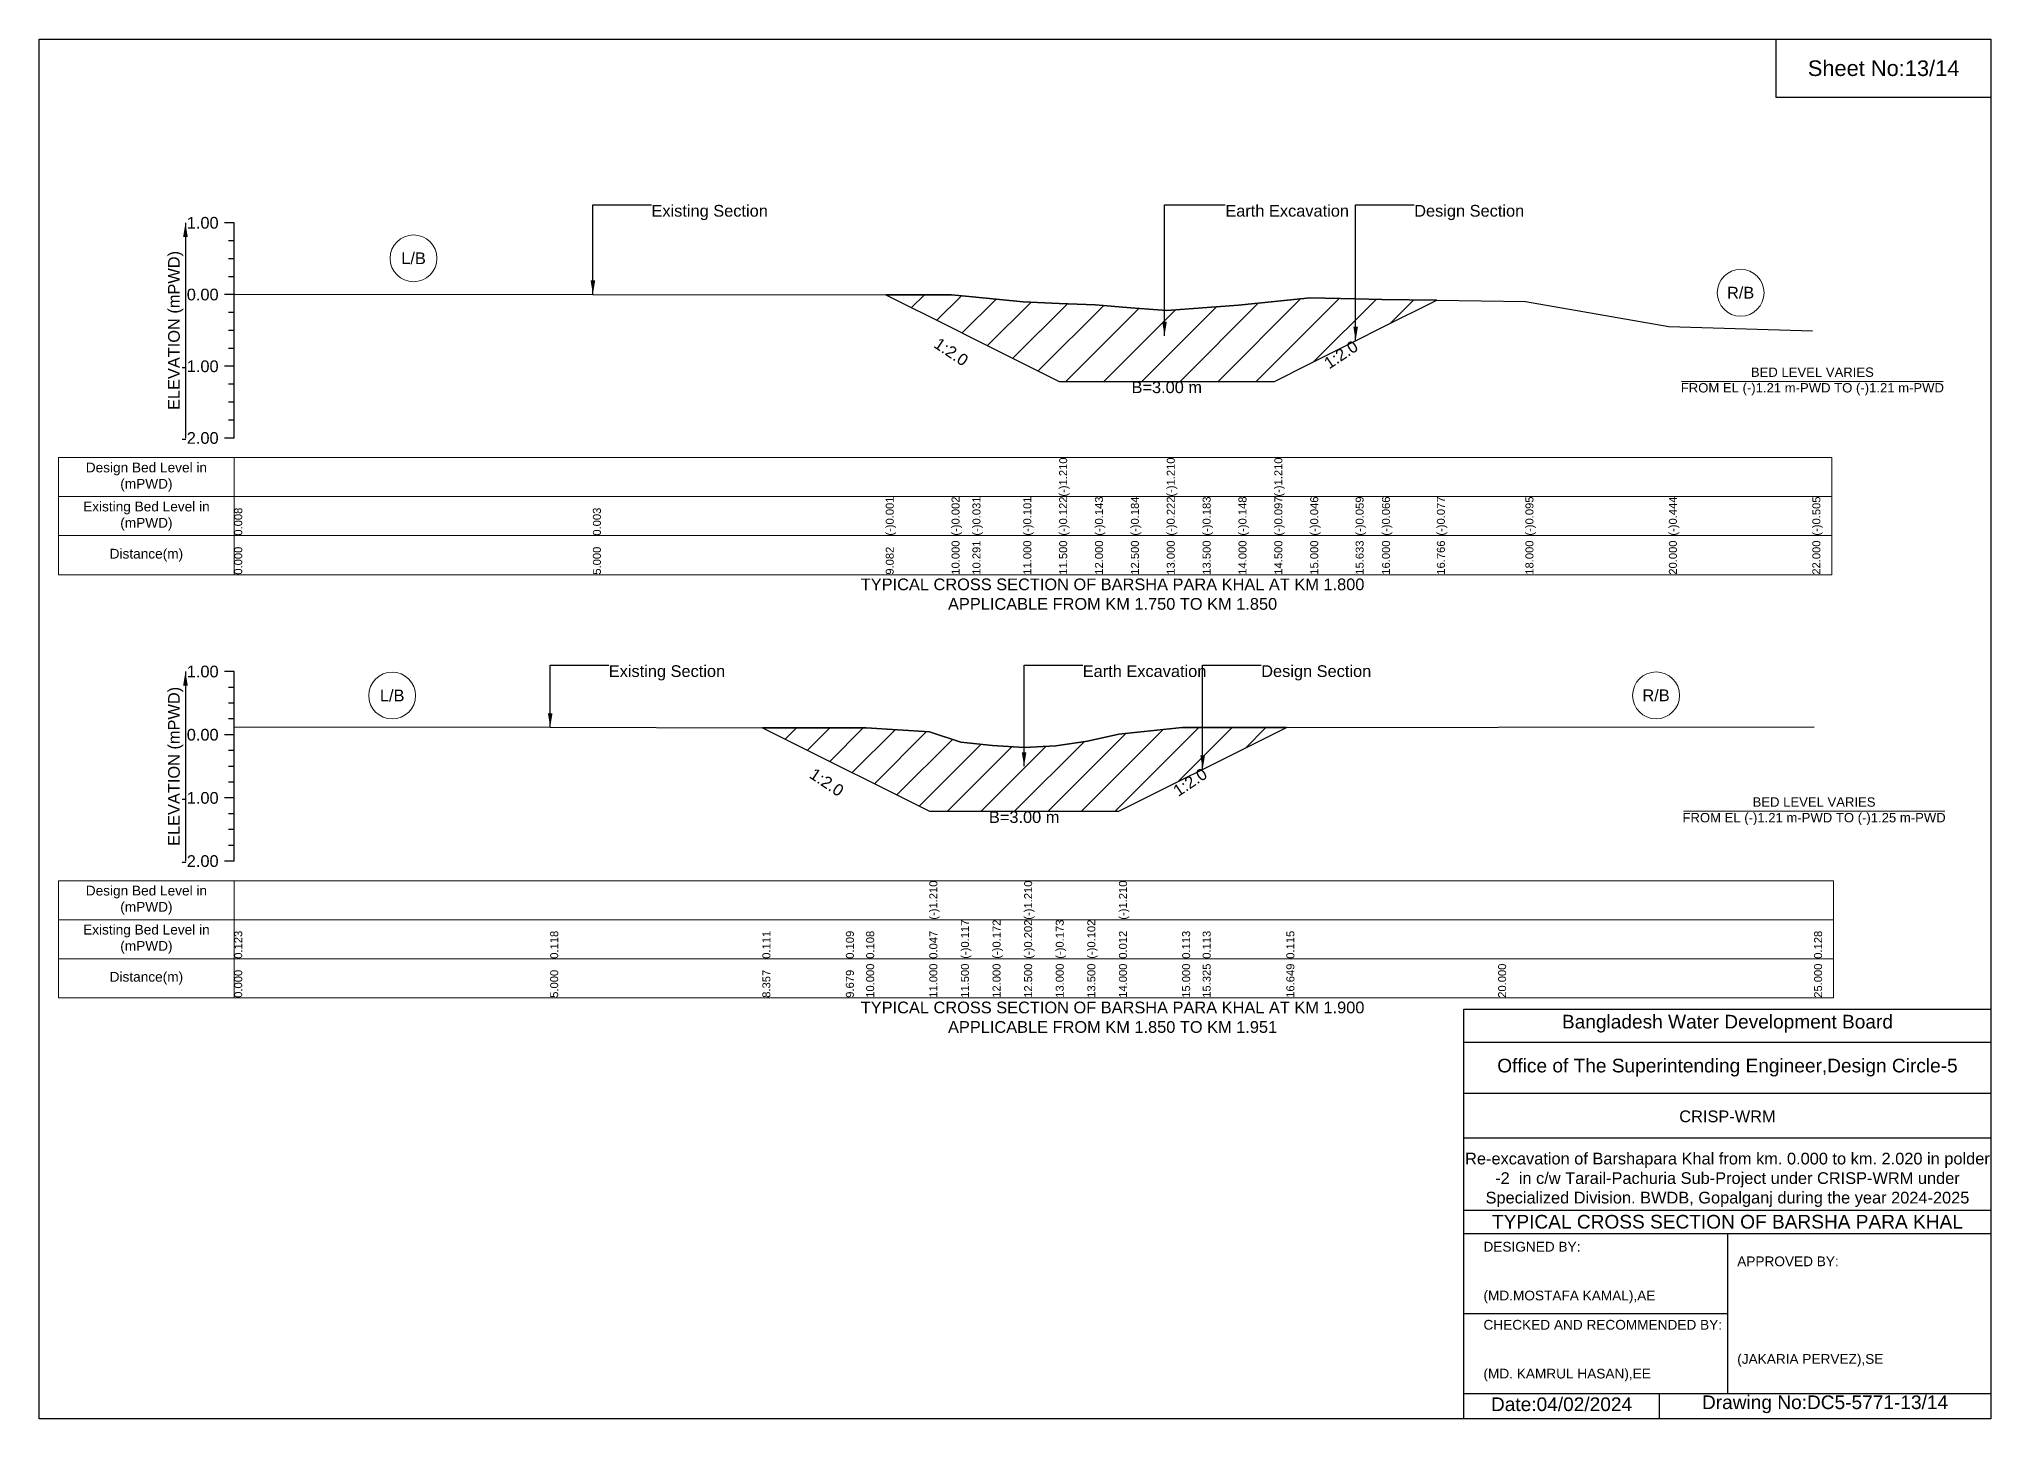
# Model space of a CAD drawing. Header units: inches. Extents: x 91000 to 248000, y -12937 to 0.
# Drawn here: x 220000 to 228000, y -5656 to 0 of the extents above; entities that cross this region are included whole.
import ezdxf

# ---------------------------------------------------------------- set-up
doc = ezdxf.new("R2010")
doc.units = ezdxf.units.IN
doc.header["$LTSCALE"] = 7
doc.header["$MEASUREMENT"] = 0
for name, color, linetype, lineweight in [('Cross section Data Border', 7, 'Continuous', 9), ('Cross Section Labels', 7, 'Continuous', 9), ('Existing_Bed_Level for Xsection', 7, 'Continuous', 25)]:
    doc.layers.add(name, color=color, linetype=linetype, lineweight=lineweight)
doc.styles.get("Standard").update_dxf_attribs({"font": 'arial.ttf'})
doc.dimstyles.get("Standard").update_dxf_attribs({"dimtxt": 0.18, "dimasz": 0.18, "dimexe": 0.18, "dimexo": 0.0625, "dimgap": 0.09, "dimtad": 0, "dimtih": 1, "dimtoh": 1, "dimdec": 4, "dimzin": 0, "dimdsep": 46, "dimtxsty": 'Standard', "dimcen": 0.09, "dimadec": 0, "dimazin": 0, "dimtfac": 1, "dimtdec": 4, "dimtofl": 0, "dimtmove": 0, "dimatfit": 3, "dimfxl": 1, "dimtolj": 1, "dimtzin": 0, "dimarcsym": 0})

msp = doc.modelspace()

# ---------------------------------------------------------------- hatches: boundary and pattern name
at = {"layer": 'Existing_Bed_Level for Xsection'}
h = msp.add_hatch(dxfattribs=at)
h.set_pattern_fill('ANSI31', color=256, scale=882, style=0)
h.paths.add_polyline_path([(223470.2, -1047.8), (223740, -1182.8), (223825.6, -1225.6), (224034, -1329.8), (224181, -1403.3), (224328, -1403.3), (224475, -1403.3), (224622, -1403.3), (224769, -1403.3), (224916, -1403.3), (225063, -1403.3), (225210, -1329.8), (225396.1, -1236.7), (225504, -1182.8), (225729.1, -1070.2), (225504, -1066.9), (225396.1, -1064.8), (225210, -1061.1), (225063, -1076), (224916, -1091), (224769, -1101.3), (224622, -1112.8), (224475, -1101.6), (224328, -1089.6), (224181, -1083.4), (224034, -1077.2), (223825.6, -1056.6), (223740, -1048.1)])
h = msp.add_hatch(dxfattribs=at)
h.set_pattern_fill('ANSI31', color=256, scale=777, style=0)
h.set_pattern_definition([(45, (0, 160), (-68.677746, 68.677746), [])])
h.paths.add_polyline_path([(222964.6, -2822.9), (223306.8, -2994), (223390, -3035.6), (223649, -3165.1), (223778.5, -3165.1), (223908, -3165.1), (224037.5, -3165.1), (224167, -3165.1), (224296.5, -3165.1), (224426, -3165.1), (224685, -3035.6), (224769.1, -2993.5), (225112.2, -2822), (224769.1, -2822.3), (224685, -2822.4), (224426, -2848.6), (224296.5, -2878.1), (224167, -2896.5), (224037.5, -2904), (223908, -2896.2), (223778.5, -2882), (223649, -2839.5), (223390, -2823.7), (223306.8, -2823.5)])

# ---------------------------------------------------------------- linework, layer by layer
for points in [[(220000, 0), (228000, 0), (228000, -5656), (220000, -5656)], [(227120, 0), (228000, 0), (228000, -240), (227120, -240)]]:
    msp.add_lwpolyline(points, close=True)
for points in [[(225840, -5656), (225840, -3976), (228000, -3976)], [(225840, -4112), (228000, -4112)], [(225840, -4320), (228000, -4320)], [(225840, -4504), (228000, -4504)], [(225840, -4800), (228000, -4800)], [(225840, -4896), (228000, -4896)], [(226920, -4896), (226920, -5552)], [(225840, -5224), (226920, -5224)], [(225840, -5552), (228000, -5552)], [(226640, -5552), (226640, -5656)]]:
    msp.add_lwpolyline(points)
at = {"layer": 'Cross section Data Border'}
for points in [[(220080, -1715.5), (227348, -1715.5), (227348, -2195.5), (220080, -2195.5)], [(220080, -3449.7), (227355, -3449.7), (227355, -3929.7), (220080, -3929.7)]]:
    msp.add_lwpolyline(points, close=True, dxfattribs=at)
for points in [[(220800, -1715.5), (220800, -2195.5)], [(220080, -1875.5), (227348, -1875.5)], [(220080, -2035.5), (227348, -2035.5)], [(220800, -3449.7), (220800, -3929.7)], [(220080, -3609.7), (227355, -3609.7)], [(220080, -3769.7), (227355, -3769.7)]]:
    msp.add_lwpolyline(points, dxfattribs=at)
at = {"layer": 'Cross Section Labels'}
for points in [[(226732.2, -1403.3), (227803.8, -1403.3)], [(226739.2, -3165.1), (227810.8, -3165.1)]]:
    msp.add_lwpolyline(points, dxfattribs=at)
for centre in [(221535, -898.9), (226974, -1040), (221447.5, -2691), (226627.5, -2690.3)]:
    msp.add_circle(centre, 96, dxfattribs=at)
at = {"layer": 'Existing_Bed_Level for Xsection'}
for points in [[(220800, -753.5), (220760, -753.5)], [(220800, -1635.5), (220800, -1341.5), (220800, -1047.5), (220800, -753.5)], [(220800, -827), (220776, -827)], [(220800, -900.5), (220776, -900.5)], [(220800, -974), (220776, -974)], [(220800, -1047.5), (220760, -1047.5)], [(220800, -1045.2), (222270, -1046.6), (223470.2, -1047.8), (223740, -1048.1), (223825.6, -1056.6), (224034, -1077.2), (224181, -1083.4), (224181, -1083.4), (224328, -1089.6), (224475, -1101.6), (224622, -1112.8), (224622, -1112.8), (224769, -1101.3), (224916, -1091), (225063, -1076), (225063, -1076), (225210, -1061.1), (225396.1, -1064.8), (225504, -1066.9), (225729.1, -1070.2), (226092, -1075.5), (226680, -1178.1), (227268, -1196)], [(220800, -1121), (220776, -1121)], [(220800, -1194.5), (220776, -1194.5)], [(220800, -1268), (220776, -1268)], [(220800, -1341.5), (220760, -1341.5)], [(220800, -1415), (220776, -1415)], [(220800, -1488.5), (220776, -1488.5)], [(220800, -1562), (220776, -1562)], [(220800, -1635.5), (220760, -1635.5)], [(220800, -2592.7), (220760, -2592.7)], [(220800, -3369.7), (220800, -3110.7), (220800, -2851.7), (220800, -2592.7)], [(220800, -2657.4), (220776, -2657.4)], [(220800, -2722.2), (220776, -2722.2)], [(220800, -2786.9), (220776, -2786.9)], [(220800, -2851.7), (220760, -2851.7)], [(220800, -2819.8), (222095, -2821.1), (222964.6, -2822.9), (223306.8, -2823.5), (223390, -2823.7), (223649, -2839.5), (223649, -2839.5), (223778.5, -2882), (223908, -2896.2), (224037.5, -2904), (224037.5, -2904), (224167, -2896.5), (224296.5, -2878.1), (224426, -2848.6), (224426, -2848.6), (224685, -2822.4), (224769.1, -2822.3), (225112.2, -2822), (225980, -2821.1), (227275, -2818.5)], [(220800, -2916.4), (220776, -2916.4)], [(220800, -2981.2), (220776, -2981.2)], [(220800, -3110.7), (220760, -3110.7)], [(220800, -3045.9), (220776, -3045.9)], [(220800, -3175.4), (220776, -3175.4)], [(220800, -3240.2), (220776, -3240.2)], [(220800, -3304.9), (220776, -3304.9)], [(220800, -3369.7), (220760, -3369.7)]]:
    msp.add_lwpolyline(points, dxfattribs=at)
for points in [[(223470.2, -1047.8), (223470.2, -1047.8), (223740, -1182.8), (223825.6, -1225.6), (224034, -1329.8), (224181, -1403.3), (224181, -1403.3), (224328, -1403.3), (224475, -1403.3), (224622, -1403.3), (224622, -1403.3), (224769, -1403.3), (224916, -1403.3), (225063, -1403.3), (225063, -1403.3), (225210, -1329.8), (225396.1, -1236.7), (225504, -1182.8), (225729.1, -1070.2), (225504, -1066.9), (225396.1, -1064.8), (225210, -1061.1), (225063, -1076), (225063, -1076), (224916, -1091), (224769, -1101.3), (224622, -1112.8), (224622, -1112.8), (224475, -1101.6), (224328, -1089.6), (224181, -1083.4), (224181, -1083.4), (224034, -1077.2), (223825.6, -1056.6), (223740, -1048.1), (223470.2, -1047.8)], [(222964.6, -2822.9), (223306.8, -2994), (223390, -3035.6), (223649, -3165.1), (223649, -3165.1), (223778.5, -3165.1), (223908, -3165.1), (224037.5, -3165.1), (224037.5, -3165.1), (224167, -3165.1), (224296.5, -3165.1), (224426, -3165.1), (224426, -3165.1), (224685, -3035.6), (224769.1, -2993.5), (225112.2, -2822), (225112.2, -2822), (225112.2, -2822), (224769.1, -2822.3), (224685, -2822.4), (224426, -2848.6), (224426, -2848.6), (224296.5, -2878.1), (224167, -2896.5), (224037.5, -2904), (224037.5, -2904), (223908, -2896.2), (223778.5, -2882), (223649, -2839.5), (223649, -2839.5), (223390, -2823.7), (223306.8, -2823.5)]]:
    msp.add_lwpolyline(points, close=True, dxfattribs=at)

# ---------------------------------------------------------------- texts
at = {"attachment_point": 5}
for s, insert, char_height in [('Sheet No:13/14', (227560, -120), 64), ('Bangladesh Water Development Board', (226920, -4036), 56), ('Office of The Superintending Engineer,Design Circle-5', (226920, -4216), 56)]:
    msp.add_mtext(s, dxfattribs=dict(at, insert=insert, char_height=char_height))
for s, insert, char_height, width, attachment_point in [('CRISP-WRM', (226920, -4416), 48, 2240, 5), ('Re-excavation of Barshapara Khal from km. 0.000 to km. 2.020 in polder -2  in c/w Tarail-Pachuria Sub-Project under CRISP-WRM under Specialized Division. BWDB, Gopalganj during the year 2024-2025', (226920, -4676), 48, 2160, 5), ('TYPICAL CROSS SECTION OF BARSHA PARA KHAL', (226920, -4848), 56, 2240, 5), ('DESIGNED BY:^J^J^J(MD.MOSTAFA KAMAL),AE', (225920, -5056), 40, 1120, 4), ('APPROVED BY:^J^J^J^J^J^J(JAKARIA PERVEZ),SE', (226960, -5216), 40, 1120, 4), ('CHECKED AND RECOMMENDED BY:^J^J^J(MD. KAMRUL HASAN),EE', (225920, -5376), 40, 1120, 4), ('Date:04/02/2024', (226240, -5596), 56, 1120, 5), ('Drawing No:DC5-5771-13/14', (227320, -5596), 56, 1760, 5)]:
    msp.add_mtext(s, dxfattribs=dict(insert=insert, char_height=char_height, width=width, attachment_point=attachment_point))
at = {"layer": 'Cross section Data Border', "char_height": 40, "width": 640, "attachment_point": 5}
for s, insert in [('Design Bed Level in (mPWD)', (220440, -1795.5)), ('Existing Bed Level in (mPWD)', (220440, -1955.5)), ('Distance(m)', (220440, -2115.5)), ('Design Bed Level in (mPWD)', (220440, -3529.7)), ('Existing Bed Level in (mPWD)', (220440, -3689.7)), ('Distance(m)', (220440, -3849.7))]:
    msp.add_mtext(s, dxfattribs=dict(at, insert=insert))
at = {"layer": 'Cross Section Labels'}
for s, insert, char_height, attachment_point in [('Existing Section', (222510, -680), 48, 1), ('Earth Excavation', (224862, -680), 48, 1), ('Design Section', (225636.1, -680), 48, 1), ('L/B', (221535, -898.9), 48, 5), ('R/B', (226974, -1040), 48, 5), ('BED LEVEL VARIES ^JFROM EL (-)1.21 m-PWD TO (-)1.21 m-PWD', (227268, -1403.3), 38.4, 5), ('B=3.00 m', (224622, -1403.3), 48, 2), ('TYPICAL CROSS SECTION OF BARSHA PARA KHAL AT KM 1.800^JAPPLICABLE FROM KM 1.750 TO KM 1.850', (224400, -2275.5), 48, 5), ('Existing Section', (222335, -2566.8), 48, 1), ('Earth Excavation', (224277.5, -2566.8), 48, 1), ('Design Section', (225009.1, -2566.8), 48, 1), ('L/B', (221447.5, -2691), 48, 5), ('R/B', (226627.5, -2690.3), 48, 5), ('BED LEVEL VARIES ^JFROM EL (-)1.21 m-PWD TO (-)1.25 m-PWD', (227275, -3165.1), 38.4, 5), ('B=3.00 m', (224037.5, -3165.1), 48, 2), ('TYPICAL CROSS SECTION OF BARSHA PARA KHAL AT KM 1.900^JAPPLICABLE FROM KM 1.850 TO KM 1.951', (224400, -4009.7), 48, 5)]:
    msp.add_mtext(s, dxfattribs=dict(at, insert=insert, char_height=char_height, attachment_point=attachment_point))
at = {"layer": 'Cross Section Labels', "char_height": 48, "attachment_point": 2}
for insert, rotation in [((223752.1, -1262.3), 326.30993), ((225322.6, -1273.5), 33.69007), ((223242, -3026.3), 326.30993), ((224704.3, -3025.9), 33.69007)]:
    msp.add_mtext('1:2.0', dxfattribs=dict(at, insert=insert, rotation=rotation))
at = {"layer": 'Existing_Bed_Level for Xsection', "char_height": 48, "attachment_point": 6}
for s, insert in [('1.00', (220736, -753.5)), ('0.00', (220736, -1047.5)), ('-1.00', (220736, -1341.5)), ('-2.00', (220736, -1635.5)), ('1.00', (220736, -2592.7)), ('0.00', (220736, -2851.7)), ('-1.00', (220736, -3110.7)), ('-2.00', (220736, -3369.7))]:
    msp.add_mtext(s, dxfattribs=dict(at, insert=insert))
at = {"layer": 'Existing_Bed_Level for Xsection', "rotation": 90}
for s, insert, char_height, attachment_point in [('ELEVATION (mPWD)', (220560, -1194.5), 48, 5), ('(-)1.210', (224181, -1875.5), 32.8, 1), ('(-)1.210', (224622, -1875.5), 32.8, 1), ('(-)1.210', (225063, -1875.5), 32.8, 1), ('(-)0.001', (223470.2, -2035.5), 32.8, 1), ('(-)0.002', (223740, -2035.5), 32.8, 1), ('(-)0.031', (223825.6, -2035.5), 32.8, 1), ('(-)0.101', (224034, -2035.5), 32.8, 1), ('(-)0.122', (224181, -2035.5), 32.8, 1), ('(-)0.143', (224328, -2035.5), 32.8, 1), ('(-)0.184', (224475, -2035.5), 32.8, 1), ('(-)0.222', (224622, -2035.5), 32.8, 1), ('(-)0.183', (224769, -2035.5), 32.8, 1), ('(-)0.148', (224916, -2035.5), 32.8, 1), ('(-)0.097', (225063, -2035.5), 32.8, 1), ('(-)0.046', (225210, -2035.5), 32.8, 1), ('(-)0.059', (225396.1, -2035.5), 32.8, 1), ('(-)0.066', (225504, -2035.5), 32.8, 1), ('(-)0.077', (225729.1, -2035.5), 32.8, 1), ('(-)0.095', (226092, -2035.5), 32.8, 1), ('(-)0.444', (226680, -2035.5), 32.8, 1), ('(-)0.505', (227268, -2035.5), 32.8, 1), ('0.008', (220800, -2035.5), 32.8, 1), ('0.003', (222270, -2035.5), 32.8, 1), ('10.000', (223740, -2195.5), 32.8, 1), ('10.291', (223825.6, -2195.5), 32.8, 1), ('11.000', (224034, -2195.5), 32.8, 1), ('11.500', (224181, -2195.5), 32.8, 1), ('12.000', (224328, -2195.5), 32.8, 1), ('12.500', (224475, -2195.5), 32.8, 1), ('13.000', (224622, -2195.5), 32.8, 1), ('13.500', (224769, -2195.5), 32.8, 1), ('14.000', (224916, -2195.5), 32.8, 1), ('14.500', (225063, -2195.5), 32.8, 1), ('15.000', (225210, -2195.5), 32.8, 1), ('15.633', (225396.1, -2195.5), 32.8, 1), ('16.000', (225504, -2195.5), 32.8, 1), ('16.766', (225729.1, -2195.5), 32.8, 1), ('18.000', (226092, -2195.5), 32.8, 1), ('20.000', (226680, -2195.5), 32.8, 1), ('22.000', (227268, -2195.5), 32.8, 1), ('0.000', (220800, -2195.5), 32.8, 1), ('5.000', (222270, -2195.5), 32.8, 1), ('9.082', (223470.2, -2195.5), 32.8, 1), ('ELEVATION (mPWD)', (220560, -2981.2), 48, 5), ('(-)1.210', (223649, -3609.7), 32.8, 1), ('(-)1.210', (224037.5, -3609.7), 32.8, 1), ('(-)1.210', (224426, -3609.7), 32.8, 1), ('0.123', (220800, -3769.7), 32.8, 1), ('0.118', (222095, -3769.7), 32.8, 1), ('0.111', (222964.6, -3769.7), 32.8, 1), ('0.109', (223306.8, -3769.7), 32.8, 1), ('0.108', (223390, -3769.7), 32.8, 1), ('0.047', (223649, -3769.7), 32.8, 1), ('(-)0.117', (223778.5, -3769.7), 32.8, 1), ('(-)0.172', (223908, -3769.7), 32.8, 1), ('(-)0.202', (224037.5, -3769.7), 32.8, 1), ('(-)0.173', (224167, -3769.7), 32.8, 1), ('(-)0.102', (224296.5, -3769.7), 32.8, 1), ('0.012', (224426, -3769.7), 32.8, 1), ('0.113', (224685, -3769.7), 32.8, 1), ('0.113', (224769.1, -3769.7), 32.8, 1), ('0.115', (225112.2, -3769.7), 32.8, 1), ('0.128', (227275, -3769.7), 32.8, 1), ('0.000', (220800, -3929.7), 32.8, 1), ('5.000', (222095, -3929.7), 32.8, 1), ('8.357', (222964.6, -3929.7), 32.8, 1), ('9.679', (223306.8, -3929.7), 32.8, 1), ('10.000', (223390, -3929.7), 32.8, 1), ('11.000', (223649, -3929.7), 32.8, 1), ('11.500', (223778.5, -3929.7), 32.8, 1), ('12.000', (223908, -3929.7), 32.8, 1), ('12.500', (224037.5, -3929.7), 32.8, 1), ('13.000', (224167, -3929.7), 32.8, 1), ('13.500', (224296.5, -3929.7), 32.8, 1), ('14.000', (224426, -3929.7), 32.8, 1), ('15.000', (224685, -3929.7), 32.8, 1), ('15.325', (224769.1, -3929.7), 32.8, 1), ('16.649', (225112.2, -3929.7), 32.8, 1), ('20.000', (225980, -3929.7), 32.8, 1), ('25.000', (227275, -3929.7), 32.8, 1)]:
    msp.add_mtext(s, dxfattribs=dict(at, insert=insert, char_height=char_height, attachment_point=attachment_point))

# ---------------------------------------------------------------- leaders
at = {"layer": 'Cross Section Labels', "annotation_type": 0, "has_hookline": 1, "hookline_direction": 0}
for points, text_width in [([(222270, -1046.6), (222270, -680), (222509.9, -680)], 467.2), ([(224612.7, -1216), (224612.7, -680), (224861.9, -680)], 497), ([(225396.1, -1236.7), (225396.1, -680), (225636, -680)], 441.2), ([(222095, -2821.1), (222095, -2566.8), (222334.9, -2566.8)], 467.2), ([(224037.2, -2980.7), (224037.2, -2566.8), (224277.4, -2566.8)], 497), ([(224769.1, -2993.5), (224769.1, -2566.8), (225009, -2566.8)], 441.2)]:
    msp.add_leader(points, dimstyle='Standard', override={"dimasz": 57.6}, dxfattribs=dict(at, text_width=text_width))
at = {"layer": 'Existing_Bed_Level for Xsection'}
for points in [[(220600, -753.5), (220600, -1635.5)], [(220600, -2592.7), (220600, -3369.7)]]:
    msp.add_leader(points, dimstyle='Standard', override={"dimasz": 57.6}, dxfattribs=at)

doc.saveas('drawing.dxf')
